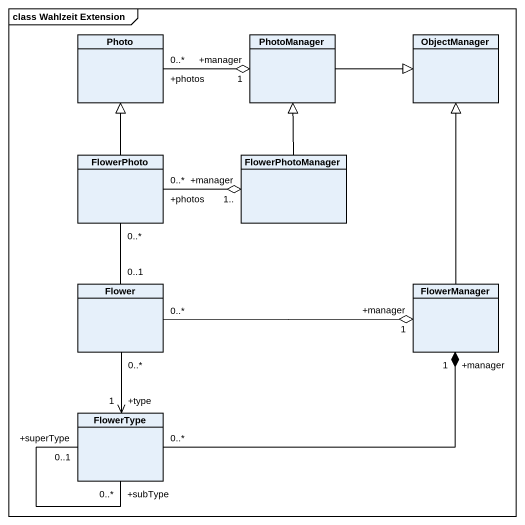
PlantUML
@startuml
mainframe class Wahlzeit Extension
hide circle
hide empty members
class Photo
class PhotoManager
class ObjectManager
class FlowerPhoto
class FlowerPhotoManager
class Flower
class FlowerManager
class FlowerType
PhotoManager "+manager\n1" o-left- "+photos\n0..*" Photo
PhotoManager -right-|> ObjectManager
FlowerPhoto -up-|> Photo
FlowerPhoto "0..*" -- "0..1" Flower
FlowerPhotoManager -up-|> PhotoManager
FlowerPhotoManager "+manager\n1.." o-left- "+photos\n0..*" FlowerPhoto
Flower "0..*" --> "+type\n1" FlowerType
FlowerManager -up-|> ObjectManager
FlowerManager "+manager\n1" o-left- "0..*" Flower
FlowerManager "+manager\n1" *-left- "0..*" FlowerType
FlowerType "+superType\n0..1" -- "+subType\n0..*" FlowerType
@enduml
